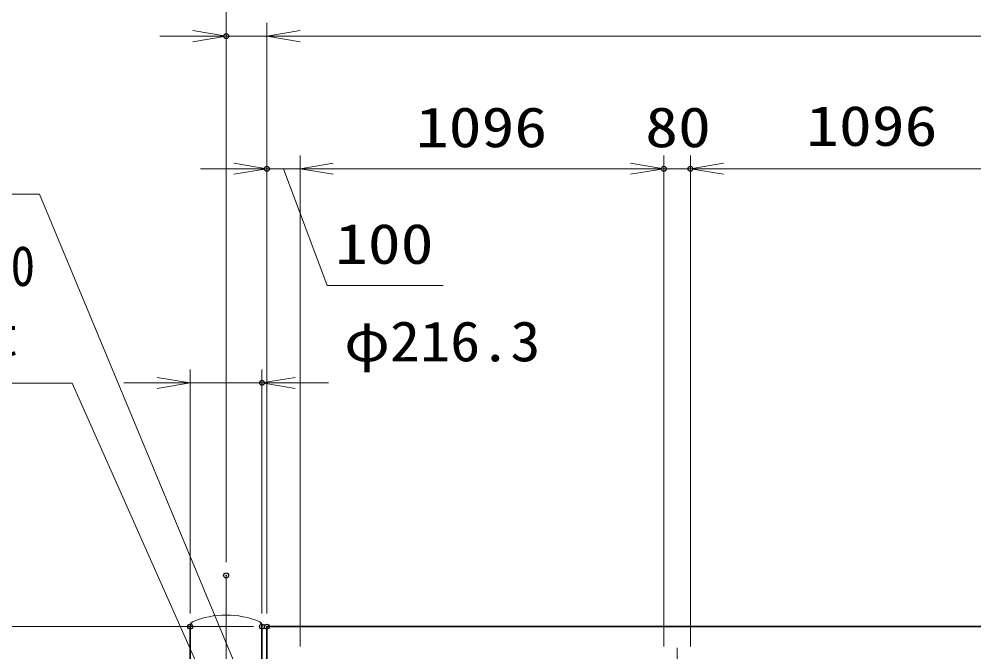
# Model space of a CAD drawing. Units: millimetres at full size. Extents: x -11880 to 11880, y -8400 to 8400.
# Drawn here: x -1273 to 1604, y 1278 to 3187 of the extents above; entities that cross this region are included whole.
import ezdxf
from ezdxf.enums import TextEntityAlignment as Align

# ---------------------------------------------------------------- set-up
doc = ezdxf.new("R2010")
doc.units = ezdxf.units.MM
doc.header["$LTSCALE"] = 30
doc.header["$PDMODE"] = 32
doc.header["$PDSIZE"] = 15
doc.linetypes.add('USER1', pattern=[18, 12, -1.5, 3, -1.5])
for name, color, linetype, lineweight in [('0-2_外形線', 7, 'Continuous', 35), ('0-3_軸線', 200, 'USER1', 15), ('0-5_寸法線', 4, 'Continuous', 18), ('0-6_0', 7, 'Continuous', 18)]:
    doc.layers.add(name, color=color, linetype=linetype, lineweight=lineweight)
doc.layers.add('0-7_Defpoints', color=7, linetype='Continuous')
doc.styles.add('ＭＳ ゴシック', font='')
doc.styles.get('ＭＳ ゴシック').set_extended_font_data('MS Gothic')

# ---------------------------------------------------------------- blocks, each defined once
blk = doc.blocks.new('_Open')
at = {"layer": '0-6_0', "color": 4}
blk.add_line((-30, 5), (0, 0), dxfattribs=at)
blk.add_lwpolyline([(-30, -5), (0, 0), (-30, 0)], dxfattribs=at)
blk = doc.blocks.new('S37')
at = {"layer": '0-5_寸法線'}
for points in [[(-707550.5, 80390298.1), (-655974.5, 80390298.1), (-635110.1, 80340046.8), (-633959.7, 80337276.1)], [(-635571.9, 80339855.1), (-633959.7, 80337276.1), (-634648.4, 80340238.5)]]:
    blk.add_lwpolyline(points, dxfattribs=at)
at = {"layer": '0-5_寸法線', "color": 254, "style": 'ＭＳ ゴシック'}
for s, width, p in [('両取手 SUS304（＃400）', 0.95, (-707550.5, 80397998.6)), ('φ25-300L', 1.1, (-708155.3, 80391698.6))]:
    blk.add_text(s, height=3637, dxfattribs=dict(at, width=width)).set_placement(p, align=Align.BOTTOM_LEFT)
blk = doc.blocks.new('S54')
at = {"layer": '0-5_寸法線'}
for points in [[(-689818.5, 80373192.4), (-653016.9, 80373192.4), (-641602, 80347461.2), (-640385.5, 80344718.9)], [(-642059.1, 80347258.4), (-640385.5, 80344718.9), (-641145, 80347663.9)]]:
    blk.add_lwpolyline(points, dxfattribs=at)
at = {"layer": '0-5_寸法線', "color": 254, "style": 'ＭＳ ゴシック'}
for s, width, p in [('戸当り柱 STK400', 0.9, (-689818.5, 80380893)), ('φ216.3×4.5t', 1.05, (-690423.3, 80374593))]:
    blk.add_text(s, height=3637, dxfattribs=dict(at, width=width)).set_placement(p, align=Align.BOTTOM_LEFT)

msp = doc.modelspace()

# ---------------------------------------------------------------- linework, layer by layer
at = {"layer": '0-2_外形線'}
for p, q in [((-757.14, -427.03), (-757.14, 1353.97)), ((-540.84, 1353.97), (-540.84, 488.47))]:
    msp.add_line(p, q, dxfattribs=at)
msp.add_lwpolyline([(5474.01, 1353.97), (-525.99, 1353.97), (-525.99, 486.47)], dxfattribs=at)
for centre, start, end in [((-737.14, 1353.97), 131.40962, 180), ((-560.84, 1353.97), 0, 48.59038)]:
    msp.add_arc(centre, 20, start, end, dxfattribs=at)
at = {"layer": '0-3_軸線'}
for p, q in [((-648.99, 1508.54), (-648.99, -565.6)), ((710.01, -285.03), (710.01, 1312.97))]:
    msp.add_line(p, q, dxfattribs=at)
at = {"layer": '0-5_寸法線'}
for p, q in [((-648.99, 1548.54), (-648.99, 3518.42)), ((-648.99, 1548.54), (-648.99, 3175.01)), ((-525.99, 1393.97), (-525.99, 3175.01)), ((-525.99, 1393.97), (-525.99, 3175.01)), ((-748.99, 3135.01), (-848.99, 3135.01)), ((-525.99, 3135.01), (-648.99, 3135.01)), ((-525.99, 3135.01), (5474.01, 3135.01)), ((-425.99, 3135.01), (-325.99, 3135.01)), ((-525.99, 1393.97), (-525.99, 2775.01)), ((-425.99, 1293.97), (-425.99, 2775.01)), ((-425.99, 1293.97), (-425.99, 2775.01)), ((670.01, 1293.97), (670.01, 2775.01)), ((670.01, 1293.97), (670.01, 2775.01)), ((750.01, 1293.97), (750.01, 2775.01)), ((750.01, 1293.97), (750.01, 2775.01)), ((-625.99, 2735.01), (-725.99, 2735.01)), ((-425.99, 2735.01), (-525.99, 2735.01)), ((-425.99, 2735.01), (670.01, 2735.01)), ((-325.99, 2735.01), (-225.99, 2735.01)), ((570.01, 2735.01), (470.01, 2735.01)), ((670.01, 2735.01), (750.01, 2735.01)), ((1846.01, 2735.01), (750.01, 2735.01)), ((850.01, 2735.01), (950.01, 2735.01)), ((-757.14, 1393.97), (-757.14, 2129.15)), ((-540.84, 1393.97), (-540.84, 2129.15)), ((-857.14, 2089.15), (-957.14, 2089.15)), ((-757.14, 2089.15), (-540.84, 2089.15)), ((-440.84, 2089.15), (-340.84, 2089.15)), ((-565.99, 1353.97), (-2568.58, 1353.97)), ((-565.99, 1353.97), (-2261.38, 1353.97))]:
    msp.add_line(p, q, dxfattribs=at)
msp.add_lwpolyline([(-475.99, 2735.01), (-343.99, 2383.16), (4.81, 2383.16)], dxfattribs=at)
at = {"layer": '0-6_0'}
msp.add_arc((-648.99, 1122.03), 266.94, 67.67999, 112.32001, dxfattribs=at)
at = {"layer": '0-7_Defpoints'}
for p in [(-648.99, 3135.01), (-525.99, 2735.01), (670.01, 2735.01), (750.01, 2735.01), (-540.84, 2089.15), (-648.99, 1508.54), (-757.14, 1353.97), (-540.84, 1353.97), (-525.99, 1353.97), (-525.99, 1353.97)]:
    msp.add_point(p, dxfattribs=at)

# ---------------------------------------------------------------- block references
at = {"layer": '0-5_寸法線'}
for name, p, xscale, yscale in [('_Open', (-648.99, 3135.01), 3.333333, 3.333333), ('S37', (20654.75, -2677017.73), 0.03333333, 0.03333333), ('_Open', (-525.99, 2735.01), 3.333333, 3.333333), ('_Open', (670.01, 2735.01), 3.333333, 3.333333), ('_Open', (670.01, 2735.01), 3.333333, 3.333333), ('S54', (20654.75, -2677017.73), 0.03333333, 0.03333333), ('_Open', (-757.14, 2089.15), 3.333333, 3.333333)]:
    msp.add_blockref(name, p, dxfattribs=dict(at, xscale=xscale, yscale=yscale))
at = {"layer": '0-5_寸法線', "xscale": 3.333333, "yscale": 3.333333, "rotation": 180}
for p in [(-525.99, 3135.01), (-525.99, 3135.01), (-425.99, 2735.01), (-425.99, 2735.01), (750.01, 2735.01), (750.01, 2735.01), (-540.84, 2089.15)]:
    msp.add_blockref('_Open', p, dxfattribs=at)

# ---------------------------------------------------------------- texts
at = {"layer": '0-5_寸法線', "color": 254, "style": 'ＭＳ ゴシック'}
for s, width, p in [('1096', 1.2, (-77.19, 2763.69)), ('80', 1.2, (614.01, 2763.69)), ('1096', 1.2, (1098.81, 2767.69)), ('100', 1.2, (-320.79, 2411.84)), ('φ216.3', 1.1, (-293.13, 2117.84))]:
    msp.add_text(s, height=121.2, dxfattribs=dict(at, width=width)).set_placement(p, align=Align.BOTTOM_LEFT)

doc.saveas('drawing.dxf')
